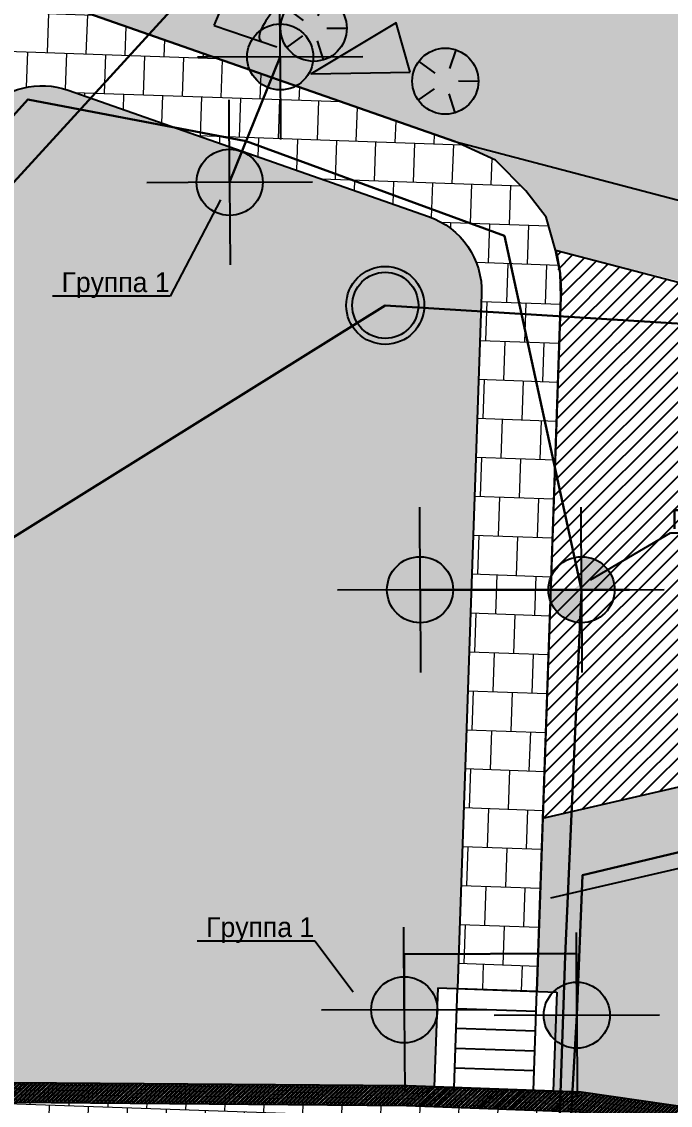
# Model space of a CAD drawing. Header units: millimetres. Extents: x -1042495 to -977915, y 3191218 to 3280168.
# Drawn here: x -1002598 to -992793, y 3247936 to 3264328 of the extents above; entities that cross this region are included whole.
import ezdxf
from ezdxf import colors
from ezdxf.entities.mleader import LeaderData, LeaderLine
from ezdxf.math import Vec2, Vec3

# ---------------------------------------------------------------- set-up
doc = ezdxf.new("R2010")
doc.units = ezdxf.units.MM
doc.layers.get('0').update_dxf_attribs({"lineweight": 15})
for name, color, linetype in [('000 дорожки', 7, 'Continuous'), ('000 Привязки', 1, 'Continuous'), ('_Камни_Валуны', 7, 'Continuous'), ('_Освещение уличные фанари', 1, 'Continuous'), ('подпорная стенка', 251, 'Continuous')]:
    doc.layers.add(name, color=color, linetype=linetype)
for name, color, linetype, lineweight in [('_ВК_В1', 5, 'B1', 30), ('_ВК_К2-1(Ливневая)', 32, 'Канализация дожд очищенного стока', 30), ('_Группы Электрика', 7, 'Continuous', 15), ('_Кабель 0.4', 1, 'g5_119_3', 30), ('здания', 7, 'Continuous', 35), ('мощение', 251, 'Continuous', 0)]:
    doc.layers.add(name, color=color, linetype=linetype, lineweight=lineweight)
doc.layers.add('газон', color=7, linetype='Continuous', true_color=0xe4edc9)
doc.linetypes.add('B1', pattern='A,12.5,-3,["В1",Standard,S=2,R=0,X=-2,Y=-1],-2.5', length=18)
doc.linetypes.add('g5_119_3', pattern='A,4,-1,[31,GUGK_2005.shx,S=0.1,R=0,X=0,Y=0],4,[31,GUGK_2005.shx,S=0.1,R=180,X=0,Y=0],-1', length=10)
doc.linetypes.add('Канализация дожд очищенного стока', pattern='A,10,-2,["К2-1",Standard,S=1.75,R=0,X=-1,Y=-1],-6', length=18)
pattern_1 = [(358, (0, 0), (20.56557541684968, 588.9210265458128), []), (88.00000000000001, (0, 0), (-273.8949378560566, 599.2038142542376), [589.28, -589.28])]

# ---------------------------------------------------------------- blocks, each defined once
blk = doc.blocks.new('*U36')
h = blk.add_hatch(color=256)
h.paths.add_polyline_path([(-0.5900000000000318, 0, 1), (0.5900000000000318, 0, 1)])
h.paths.add_polyline_path([(0.5, 0, -1), (-0.5, 0, -1)], flags=16)
h = blk.add_hatch(color=255)
edge = h.paths.add_edge_path()
edge.add_arc((0, 0), 0.5, 0, 360)
at = {"lineweight": -3}
for radius in [0.59, 0.5]:
    blk.add_circle((0, 0), radius, dxfattribs=at)
blk = doc.blocks.new('*U88')
at = {"true_color": 0xffffff}
h = blk.add_hatch(color=7, dxfattribs=at)
edge = h.paths.add_edge_path()
edge.add_arc((0, 0), 0.5, 0, 360)
at = {"color": 18, "true_color": 0x000000}
for p, q in [((0, 0.5), (0, 0.1999999999999993)), ((-0.4755282581475768, 0.1545084971874751), (-0.1902113032590309, 0.06180339887498931)), ((0.4755282581475768, 0.1545084971874751), (0.1902113032590309, 0.06180339887498931)), ((-0.2938926261462367, -0.4045084971874751), (-0.1175570504584948, -0.1618033988749907)), ((0.2938926261462367, -0.4045084971874751), (0.1175570504584948, -0.1618033988749907))]:
    blk.add_line(p, q, dxfattribs=at)
blk.add_circle((0, 0), 0.5)
blk = doc.blocks.new('*U87')
at = {"true_color": 0x000000}
blk.add_hatch(color=18, dxfattribs=at).paths.add_polyline_path([(-0.375, 0), (-0.3687324383009996, 0.1041570973472012), (-0.3611384534365847, 0.2095073985474585), (-0.3527112084458013, 0.2986153140901813), (-0.341204437102073, 0.3891165402383656), (-0.328289838130944, 0.4652956636271846), (-0.3128674137797578, 0.5355665758024077), (-0.2953423372472646, 0.598511649755249), (-0.2759065254553761, 0.6547087319175819), (-0.2525042187000723, 0.7096288247378588), (-0.2238436158134069, 0.7639030581532467), (-0.1883319937199266, 0.817518845461084), (-0.1440595794683457, 0.8698329406116976), (-0.1042186191124825, 0.9071116672016082), (-0.06039176275414881, 0.9402083045890741), (-0.009821728060212642, 0.9705134916947493), (0.03879066563198208, 0.9934203879332308), (0.09223726854616565, 1.013017878232199), (0.1525092862613908, 1.029467906647243), (0.2180450716835169, 1.041271636158697), (0.2651251927698137, 1.045707835742759), (0.3121118468624626, 1.046220239551108), (0.3657356653884047, 1.040575295909694), (0.4075720397420657, 1.029233497469544), (0.4429545631337763, 1.01098533114711), (0.4686646753967363, 0.9863228032584885), (0.4783269485643267, 0.9710017328977827), (0.4896691124237087, 0.9411332946481945), (0.4953617478645782, 0.9044081646602464), (0.4957000087208172, 0.8722873189102138), (0.4921759076708607, 0.8326979426416496), (0.4815210264360115, 0.7735530829799764), (0.4659682710948587, 0.7116825719535367), (0.4491060353146707, 0.6543178225676076), (0.4321854524836848, 0.6008536424837523), (0.4166243738112101, 0.553146813797488), (0.3955956226881341, 0.4890943699340138), (0.3723262464196218, 0.4165464882532568), (0.355788246073665, 0.3619987458072984), (0.3434903291073343, 0.318220865269085), (0.3310853126727231, 0.268703894808656), (0.3212542585370688, 0.2210200232615271), (0.3161270452612026, 0.188047694017019), (0.312735392465612, 0.1531687069798338), (0.312139745420005, 0.1208727637099134), (0.3144133848661799, 0.09295625092729765), (0.3198903361843026, 0.06715673439718017), (0.3276500038687704, 0.04688028963701285), (0.3383483788579333, 0.02926570138513007), (0.3516015796068146, 0.01501349997091594), (0.3678874032200774, 0.003604866606396584), (0.375, 0)])
for points in [[(-0.375, 0), (-0.3687324383009996, 0.1041570973472012), (-0.3611384534365847, 0.2095073985474585), (-0.3527112084458013, 0.2986153140901813), (-0.341204437102073, 0.3891165402383656), (-0.328289838130944, 0.4652956636271846), (-0.3128674137797578, 0.5355665758024077), (-0.2953423372472646, 0.598511649755249), (-0.2759065254553761, 0.6547087319175819), (-0.2525042187000723, 0.7096288247378588), (-0.2238436158134069, 0.7639030581532467), (-0.1883319937199266, 0.817518845461084), (-0.1440595794683457, 0.8698329406116976), (-0.1042186191124825, 0.9071116672016082), (-0.06039176275414881, 0.9402083045890741), (-0.009821728060212642, 0.9705134916947493), (0.03879066563198208, 0.9934203879332308), (0.09223726854616565, 1.013017878232199), (0.1525092862613908, 1.029467906647243), (0.2180450716835169, 1.041271636158697), (0.2651251927698137, 1.045707835742759), (0.3121118468624626, 1.046220239551108), (0.3657356653884047, 1.040575295909694), (0.4075720397420657, 1.029233497469544), (0.4429545631337763, 1.01098533114711), (0.4686646753967363, 0.9863228032584885), (0.4783269485643267, 0.9710017328977827), (0.4896691124237087, 0.9411332946481945), (0.4953617478645782, 0.9044081646602464), (0.4957000087208172, 0.8722873189102138), (0.4921759076708607, 0.8326979426416496), (0.4815210264360115, 0.7735530829799764), (0.4659682710948587, 0.7116825719535367), (0.4491060353146707, 0.6543178225676076), (0.4321854524836848, 0.6008536424837523), (0.4166243738112101, 0.553146813797488), (0.3955956226881341, 0.4890943699340138), (0.3723262464196218, 0.4165464882532568), (0.355788246073665, 0.3619987458072984), (0.3434903291073343, 0.318220865269085), (0.3310853126727231, 0.268703894808656), (0.3212542585370688, 0.2210200232615271), (0.3161270452612026, 0.188047694017019), (0.312735392465612, 0.1531687069798338), (0.312139745420005, 0.1208727637099134), (0.3144133848661799, 0.09295625092729765), (0.3198903361843026, 0.06715673439718017), (0.3276500038687704, 0.04688028963701285), (0.3383483788579333, 0.02926570138513007), (0.3516015796068146, 0.01501349997091594), (0.3678874032200774, 0.003604866606396584), (0.375, 0)], [(-0.375, 0), (0.375, 0)], [(0.375, 0), (0.625, 0)]]:
    blk.add_lwpolyline(points)
blk = doc.blocks.new('*U90')
at = {"true_color": 0x000000}
blk.add_hatch(color=18, dxfattribs=at).paths.add_polyline_path([(1.5, 0), (1.29865277671081, 0.7506670137559652), (0, 0)])
blk.add_lwpolyline([(1.5, 0), (1.29865277671081, 0.7506670137559652), (0, 0)], close=True)

msp = doc.modelspace()

# ---------------------------------------------------------------- hatches: boundary and pattern name
at = {"layer": '000 Привязки', "true_color": 0x999b37}
h = msp.add_hatch(color=55, dxfattribs=at)
h.dxf.hatch_style = 1
edge = h.paths.add_edge_path()
edge.add_line((-1001639.218022007, 3264468.641069544), (-996050.2179748308, 3262513.088762247))
edge.add_line((-996050.2179748308, 3262513.088762247), (-991893.645166476, 3261422.440649465))
edge.add_line((-991893.645166476, 3261422.440649465), (-990983.4939305522, 3264442.695467696))
edge.add_line((-990983.4939305522, 3264442.695467696), (-993624.4130851962, 3265372.147902116))
edge.add_line((-993624.4130851962, 3265372.147902116), (-993524.8183247782, 3265655.133561954))
edge.add_line((-993524.8183247782, 3265655.133561954), (-994090.7896442201, 3265854.32308312))
edge.add_line((-994090.7896442201, 3265854.32308312), (-993493.2382017627, 3267552.188399731))
edge.add_line((-993493.2382017627, 3267552.188399731), (-994194.1245987155, 3267798.860308155))
edge.add_line((-994194.1245987155, 3267798.860308155), (-992036.2381236292, 3273930.216272339))
edge.add_line((-992036.2381236292, 3273930.216272339), (-989678.0242912509, 3273100.259935603))
edge.add_line((-989678.0242912509, 3273100.259935603), (-989415.7580892779, 3273845.455506667))
edge.add_line((-989415.7580892779, 3273845.455506667), (-986491.5729367472, 3272816.309649155))
edge.add_line((-986491.5729367472, 3272816.309649155), (-986753.839139178, 3272071.114078144))
edge.add_line((-986753.839139178, 3272071.114078144), (-981612.9329845645, 3270261.809264168))
edge.add_line((-981612.9329845645, 3270261.809264168), (-983272.8456580378, 3265545.381599411))
edge.add_line((-983272.8456580378, 3265545.381599411), (-986055.5379802743, 3266524.730076706))
edge.add_line((-986055.5379802743, 3266524.730076706), (-986553.5117823817, 3265109.801777229))
edge.add_line((-986553.5117823817, 3265109.801777229), (-989437.3907472824, 3266124.762163148))
edge.add_line((-989437.3907472824, 3266124.762163148), (-989935.3474299647, 3264709.882506236))
edge.add_line((-989935.3474299647, 3264709.882506236), (-979266.9322102849, 3260955.210773215))
edge.add_line((-979266.9322102849, 3260955.210773215), (-980318.0226566531, 3271335.582340404))
edge.add_line((-980318.0226566531, 3271335.582340404), (-989147.2214710452, 3275033.696493968))
edge.add_line((-989147.2214710452, 3275033.696493968), (-1001307.873298857, 3279313.550128862))
edge.add_line((-1001307.873298857, 3279313.550128862), (-1021564.11379768, 3257304.459940832))
edge.add_line((-1021564.11379768, 3257304.459940832), (-1018434.951940914, 3254428.589344897))
edge.add_line((-1018434.951940914, 3254428.589344897), (-1015566.75896428, 3251786.155563995))
edge.add_line((-1015566.75896428, 3251786.155563995), (-1014547.785553514, 3252887.447271054))
edge.add_line((-1014547.785553514, 3252887.447271054), (-1014327.413725328, 3252683.888140016))
edge.add_line((-1014327.413725328, 3252683.888140016), (-1003953.014445543, 3263890.19196366))
edge.add_arc((-1002290.970029792, 3262158.83170067), 2400.000000039562, 74.24268431795309, 133.8298026178991, ccw=False)
h = msp.add_hatch(color=55, dxfattribs=at)
h.dxf.hatch_style = 1
edge = h.paths.add_edge_path()
edge.add_line((-986402.2348091679, 3258376.025422296), (-986539.9238966058, 3254398.777785871))
edge.add_arc((-988538.7264845667, 3254467.974710343), 1999.999999998848, 297.26874377650245, 358.0172584273264, ccw=False)
edge.add_line((-987622.3970361183, 3252690.240100819), (-994760.7077519335, 3251076.631740381))
edge.add_line((-994760.7077519335, 3251076.631740381), (-994809.7453541459, 3249660.145598978))
edge.add_line((-994809.7453541459, 3249660.145598978), (-994509.9249661034, 3249649.766060221))
edge.add_line((-994509.9249661034, 3249649.766060221), (-994561.7147541532, 3248153.781040839))
edge.add_line((-994561.7147541532, 3248153.781040839), (-994142.4515711706, 3248138.562444844))
edge.add_line((-994142.4515711706, 3248138.562444844), (-992363.3915272192, 3247884.2373456))
edge.add_arc((-1003685.282619404, 3210870.805831994), 38706.32158079166, 68.2988361351313, 72.99186114085842, ccw=False)
edge.add_arc((-992725.38751447, 3238290.058532631), 9177.921700637306, 44.797770282692, 68.57611625276212, ccw=False)
edge.add_arc((-1643739.334358322, 2538165.876261954), 965200.5273287632, 46.7124029851019, 47.05991996073732, ccw=False)
edge.add_line((-981939.1746519469, 3240755.80400668), (-978370.3115422465, 3252100.353685305))
edge.add_line((-978370.3115422465, 3252100.353685305), (-979266.9322102849, 3260955.210773215))
edge.add_line((-979266.9322102849, 3260955.210773215), (-990501.318749594, 3264909.072027203))
edge.add_line((-990501.318749594, 3264909.072027203), (-990700.508270476, 3264343.100707278))
edge.add_line((-990700.508270476, 3264343.100707278), (-990983.4939305522, 3264442.695467696))
edge.add_line((-990983.4939305522, 3264442.695467696), (-991893.645166476, 3261422.440649465))
edge.add_line((-991893.645166476, 3261422.440649465), (-987737.073110875, 3260331.79280161))
edge.add_arc((-988401.0374274558, 3258445.22147078), 2000.00000000012, -1.982716462430119, 70.61087133450098, ccw=False)
h.paths.add_polyline_path([(-986168.4315549366, 3253568.391940329), (-985960.8407817056, 3259564.799704222), (-980963.8343117746, 3259391.807393177), (-981171.4250850269, 3253395.399629286)], flags=16)
at = {"layer": '000 Привязки'}
h = msp.add_hatch(color=63, dxfattribs=at)
h.dxf.hatch_style = 1
h.paths.add_polyline_path([(-1013445.813733979, 3251869.773397288), (-1013225.611671192, 3251666.030787158), (-1014224.945146003, 3250585.9656375), (-1013296.828539661, 3250128.739824406), (-1012248.55406174, 3249539.081605633), (-1010659.136038395, 3249062.490368222), (-1007642.998257065, 3248554.879634256), (-1005561.54618504, 3248456.505104757), (-1002739.511933773, 3248283.332361744), (-996773.0238061923, 3248234.048091347), (-996360.5326360597, 3248219.075308797), (-996308.8472946513, 3249712.043292771), (-996009.0269064655, 3249701.663754009), (-995645.3455300218, 3260206.859992345, 0.3280728148511562), (-996447.42252886, 3261380.73345482), (-1001893.765475876, 3263291.187008178, 0.2988403815472374), (-1003171.778282734, 3262973.80214286)])
at = {"layer": '_Освещение уличные фанари', "linetype": 'Continuous'}
h = msp.add_hatch(color=1, dxfattribs=at)
h.paths.add_polyline_path([(-998689.6669763927, 3263794.289660531), (-998189.6722755929, 3263796.591653614, 0.414213562373095), (-998691.9689694762, 3264294.28436133)], flags=0)
h.paths.add_polyline_path([(-998689.6669763927, 3263794.289660531), (-999189.6616771925, 3263791.987667447, 0.414213562373095), (-998687.3649833093, 3263294.294959731)], flags=0)
h = msp.add_hatch(color=1, dxfattribs=at)
h.paths.add_polyline_path([(-999454.3402312812, 3261897.481118471), (-998954.3455304814, 3261899.783111554, 0.414213562373095), (-999456.6422243647, 3262397.475819271)], flags=0)
h.paths.add_polyline_path([(-999454.3402312812, 3261897.481118471), (-999954.334932081, 3261895.179125388, 0.414213562373095), (-999452.0382381978, 3261397.486417671)], flags=0)
h = msp.add_hatch(color=1, dxfattribs=at)
h.paths.add_polyline_path([(-996575.663867576, 3255734.90989033), (-996075.6691667762, 3255737.211883413, 0.414213562373095), (-996577.9658606595, 3256234.90459113)], flags=0)
h.paths.add_polyline_path([(-996575.663867576, 3255734.90989033), (-997075.6585683759, 3255732.607897247, 0.414213562373095), (-996573.3618744926, 3255234.91518953)], flags=0)
h = msp.add_hatch(color=1, dxfattribs=at)
h.paths.add_polyline_path([(-994134.6080055662, 3255734.818947605), (-993634.6133047664, 3255737.120940689, 0.414213562373095), (-994136.9099986496, 3256234.813648405)], flags=0)
h.paths.add_polyline_path([(-994134.6080055662, 3255734.818947605), (-994634.602706366, 3255732.516954522, 0.414213562373095), (-994132.3060124827, 3255234.824246806)], flags=0)
h = msp.add_hatch(color=1, dxfattribs=at)
h.paths.add_polyline_path([(-996814.1743753117, 3249380.244853774), (-996314.1796745119, 3249382.546846857, 0.414213562373095), (-996816.4763683951, 3249880.239554574)], flags=0)
h.paths.add_polyline_path([(-996814.1743753117, 3249380.244853774), (-997314.1690761115, 3249377.942860691, 0.414213562373095), (-996811.8723822283, 3248880.250152974)], flags=0)
h = msp.add_hatch(color=1, dxfattribs=at)
h.paths.add_polyline_path([(-994206.6280294061, 3249299.130029381), (-993706.6333286063, 3249301.432022464, 0.414213562373095), (-994208.9300224895, 3249799.12473018)], flags=0)
h.paths.add_polyline_path([(-994206.6280294061, 3249299.130029381), (-994706.6227302059, 3249296.828036298, 0.414213562373095), (-994204.3260363226, 3248799.135328581)], flags=0)
at = {"layer": 'газон'}
h = msp.add_hatch(dxfattribs=at)
h.set_pattern_fill('ANSI31', color=65, scale=50)
h.set_pattern_definition([(45, (0, 0), (-112.2532015133644, 112.2532015133644), [])])
edge = h.paths.add_edge_path()
edge.add_line((-987604.2790091201, 3255447.440668878), (-987533.1554789848, 3257501.894634542))
edge.add_arc((-989531.9580669437, 3257571.091559114), 2000.000000000334, 358.017258424458, 419.6468022767465)
edge.add_line((-988521.299971378, 3259296.945033158), (-994527.297816365, 3260872.865994253))
edge.add_line((-994527.297816365, 3260872.865994253), (-994444.6270827897, 3260248.378147307))
edge.add_line((-994444.6270827897, 3260248.378147307), (-994719.0232255786, 3252280.719048184))
edge.add_line((-994719.0232255786, 3252280.719048184), (-989152.4476239614, 3253568.066572863))
edge.add_arc((-989603.0815970785, 3255516.63759345), 1999.999999999577, 283.0215188066212, 358.0172584244706)
at = {"layer": 'здания'}
h = msp.add_hatch(dxfattribs=at)
h.set_pattern_fill('AR-SAND', color=256, scale=7)
h.set_pattern_definition([(37.50000000000001, (0, 0), (-11.20021907188832, 342.5892661305397), [0, -270.256, 0, -302.26, 0, -288.925]), (7.499999999999999, (0, 0), (314.6662981966019, 501.777570397848), [0, -145.796, 0, -243.586, 0, -93.345]), (327.5, (-218.694, 0), (553.6946591690205, 1.006029274981984), [0, -88.89999999999999, 0, -320.04, 0, -417.83]), (317.5, (-218.694, 0), (534.489516730608, 156.0505262800514), [0, -44.45, 0, -209.804, 0, -240.03])])
edge = h.paths.add_edge_path()
edge.add_line((-986539.9238966058, 3254398.777785871), (-986402.2348091854, 3258376.025421789))
edge.add_arc((-988401.0374274557, 3258445.22147078), 2000.000000000011, 358.0172835230471, 430.6108713345041)
edge.add_line((-987737.073110875, 3260331.79280161), (-995891.6388540928, 3262451.061382857))
edge.add_line((-995891.6388540928, 3262451.061382857), (-995436.0526834464, 3262233.205886358))
edge.add_line((-995436.0526834464, 3262233.205886358), (-995031.4256496743, 3261820.733248113))
edge.add_line((-995031.4256496743, 3261820.733248113), (-994669.1246331319, 3261370.895464536))
edge.add_line((-994669.1246331319, 3261370.895464536), (-994527.297816365, 3260872.865994253))
edge.add_line((-994527.297816365, 3260872.865994253), (-988867.9929976087, 3259457.662625017))
edge.add_arc((-989531.9580669433, 3257571.091559114), 1999.999999999888, -1.9827415755424909, 70.61084847312122, ccw=False)
edge.add_line((-987533.1554789848, 3257501.894634542), (-987604.2790091201, 3255447.440668878))
edge.add_arc((-989603.0815970782, 3255516.63759345), 1999.99999999962, 283.02151880661467, 358.01725842447064, ccw=False)
edge.add_line((-989152.4476239614, 3253568.066572863), (-994719.0232255786, 3252280.719048184))
edge.add_line((-994719.0232255786, 3252280.719048184), (-994760.7077519335, 3251076.631740381))
edge.add_line((-994760.7077519335, 3251076.631740381), (-987622.3970361183, 3252690.240100819))
edge.add_arc((-988538.7264845667, 3254467.974710343), 1999.999999998929, 297.2687437765024, 358.0172584273265)
at = {"layer": 'мощение', "true_color": 0x636466}
h = msp.add_hatch(dxfattribs=at)
h.set_pattern_fill('AR-B88', color=251, scale=2.9, angle=358)
h.set_pattern_definition(pattern_1)
edge = h.paths.add_edge_path()
edge.add_line((-995645.3455300218, 3260206.859992345), (-996009.0269064655, 3249701.663754009))
edge.add_line((-996009.0269064655, 3249701.663754009), (-994809.7453541459, 3249660.145598978))
edge.add_line((-994809.7453541459, 3249660.145598978), (-994599.519188795, 3255732.678480263))
edge.add_line((-994599.519188795, 3255732.678480263), (-994446.0639772589, 3260165.341837262))
edge.add_line((-994446.0639772589, 3260165.341837262), (-994460.2911534071, 3260522.133833745))
edge.add_line((-994460.2911534071, 3260522.133833745), (-994527.297816365, 3260872.865994253))
edge.add_line((-994527.297816365, 3260872.865994253), (-994669.1246331319, 3261370.895464536))
edge.add_line((-994669.1246331319, 3261370.895464536), (-994977.2159247334, 3261768.417929582))
edge.add_line((-994977.2159247334, 3261768.417929582), (-995436.0526834464, 3262233.205886358))
edge.add_line((-995436.0526834464, 3262233.205886358), (-996050.2179748308, 3262513.088762247))
edge.add_line((-996050.2179748308, 3262513.088762247), (-1001496.560921726, 3264423.542315564))
edge.add_arc((-1002290.970029792, 3262158.83170067), 2400.000000039886, 70.6702869186384, 137.2233650078394)
edge.add_line((-1004052.586534975, 3263788.77258575), (-1014326.621986898, 3252684.743839445))
edge.add_line((-1014326.621986898, 3252684.743839445), (-1013445.813733979, 3251869.773397288))
edge.add_line((-1013445.813733979, 3251869.773397288), (-1003171.778282734, 3262973.80214286))
edge.add_arc((-1002290.970029804, 3262158.831700716), 1199.999999999938, 70.67028692361862, 137.2233650327177, ccw=False)
edge.add_line((-1001893.765475876, 3263291.187008178), (-996447.42252886, 3261380.73345482))
edge.add_arc((-996844.6270827877, 3260248.378147358), 1199.999999998969, -1.9827415884116135, 70.67028692360918, ccw=False)
h = msp.add_hatch(dxfattribs=at)
h.set_pattern_fill('AR-B88', color=251, scale=2.9, angle=358)
h.set_pattern_definition(pattern_1)
h.paths.add_polyline_path([(-993683.5321425213, 3247769.907822432), (-994169.1948029734, 3247839.335610852), (-996779.7052839868, 3247934.093047149), (-1002749.945646025, 3247983.40831168), (-1005577.815846718, 3248156.939174858), (-1007675.088804194, 3248256.061438203), (-1010727.377903154, 3248769.756375944), (-1012366.612956763, 3249261.285382871), (-1013436.760960046, 3249863.247539471), (-1014480.858273635, 3250377.609894259), (-1018638.092386191, 3254207.831572851), (-1021767.273593811, 3257083.719953278), (-1033142.18717787, 3244724.491745695), (-1029892.847197745, 3240962.538836047), (-1028035.586219523, 3238037.136016116), (-1026578.398414347, 3235140.741067335), (-1026248.435988127, 3233936.776853602), (-1026187.984877799, 3233910.884103522), (-1025364.760831568, 3231113.112787709), (-1025356.822437159, 3230683.464589713), (-1025266.522774937, 3230353.979917556), (-1021268.91759843, 3230215.586068688), (-1020176.10045645, 3232879.371100113), (-1010809.711529467, 3232555.114312276), (-994230.1263911356, 3231981.14252205)])
h.paths.add_polyline_path([(-1026578.589825366, 3240042.698307738), (-1031729.188251231, 3244783.092369184), (-1022586.999704096, 3254716.389332995), (-1017436.401278708, 3249975.995271549)], flags=16)
h.paths.add_polyline_path([(-1010818.60622736, 3244162.37139006), (-1010777.088072726, 3245361.652942839), (-1006579.602638, 3245216.339401621), (-1006621.120792633, 3244017.057848842), (-1006652.259408609, 3243117.596684257), (-1001855.133197494, 3242951.524065722), (-1001823.994581518, 3243850.985230306), (-997826.3894055882, 3243712.591381527), (-997784.8712509545, 3244911.872934305), (-994586.7871102104, 3244801.157855283), (-994628.3052648441, 3243601.876302504), (-994801.0580216785, 3238611.78952503), (-994801.2975758184, 3238604.869832591), (-995001.1778346151, 3238611.78952503), (-997799.5014577657, 3238708.665219176), (-997993.2528460566, 3233112.017972874), (-1011185.349926625, 3233568.717673846)], flags=16)
h.paths.add_polyline_path([(-1010901.642536627, 3241763.808284502), (-1010825.525919798, 3243962.491131263), (-1010818.60622736, 3244162.37139006), (-1006821.00105143, 3244023.97754128), (-1006621.120792633, 3244017.057848841), (-1006652.259408609, 3243117.596684257), (-1001855.133197493, 3242951.524065722), (-1001655.252938697, 3242944.604373283), (-1001631.03401516, 3243644.185279071), (-994835.1052160799, 3243408.915736146), (-994994.2581421761, 3238811.669783827), (-997792.5817653267, 3238908.545477972), (-997799.5014577657, 3238708.665219176), (-997986.333153618, 3233311.898231671), (-997993.2528460566, 3233112.017972874), (-1011185.349926625, 3233568.717673846), (-1011178.430234186, 3233768.597932642)], flags=0)
h.paths.add_polyline_path([(-1010701.762277831, 3241756.888592063), (-1010625.645661002, 3243955.571438824), (-1006827.920743869, 3243824.097282484), (-1006852.139667405, 3243124.516376697), (-1006904.037360698, 3241625.414435723)], flags=0)
h.paths.add_polyline_path([(-1010708.68197027, 3241557.008333267), (-1006910.957053137, 3241425.534176926), (-1007180.825058256, 3233630.204083863), (-1010978.54997539, 3233761.678240203)], flags=0)
h.paths.add_polyline_path([(-1006711.07679434, 3241418.614484487), (-1001913.950583224, 3241252.541865952), (-1002045.424739565, 3237454.816948819), (-1006842.55095068, 3237620.889567354)], flags=0)
h.paths.add_polyline_path([(-1006704.157101901, 3241618.494743284), (-1006659.179101048, 3242917.716425461), (-1001862.052889932, 3242751.643806926), (-1001907.030890785, 3241452.422124749)], flags=0)
h.paths.add_polyline_path([(-1006849.470643119, 3237421.009308557), (-1002052.344432004, 3237254.936690022), (-1002183.818588344, 3233457.211772889), (-1006980.94479946, 3233623.284391424)], flags=0)
h.paths.add_polyline_path([(-1001714.070324428, 3241245.622173513), (-997916.3454072946, 3241114.148017173), (-998186.2134124143, 3233318.81792411), (-1001983.938329548, 3233450.29208045)], flags=0)
at = {"layer": 'подпорная стенка', "linetype": 'Continuous'}
h = msp.add_hatch(dxfattribs=at)
h.set_pattern_fill('ANSI32', color=5, scale=4.399999999999999, angle=358)
h.set_pattern_definition([(43.00000000000001, (0, 0), (-28.58255127021932, 30.65103363485943), []), (43.00000000000001, (19.74453683014231, -0.6894944193667202), (-28.58255127021932, 30.65103363485943), [])])
h.paths.add_polyline_path([(-1015510.943342155, 3251329.735178432), (-1014480.858273635, 3250377.609894259), (-1013436.760960046, 3249863.247539471), (-1012366.612956763, 3249261.285382871), (-1010727.377903154, 3248769.756375944), (-1007675.088804194, 3248256.061438203), (-1005577.815846718, 3248156.939174858), (-1002749.945646025, 3247983.40831168), (-996779.7052839868, 3247934.093047149), (-994169.1948029734, 3247839.335610852), (-992428.9320207144, 3247590.55676479, -0.02033353067488743), (-989483.2661139341, 3246554.811556486, -0.1043142504668524), (-986421.4929184673, 3244541.330934734, -0.001555495267133818), (-982039.1934415961, 3240437.868548498), (-981939.1746519468, 3240755.80400668, 0.001516330020104013), (-986212.7511865131, 3244756.882699291, 0.1009213496880441), (-989264.8911532989, 3246790.600378734, 0.02123245935735115), (-992363.3915272192, 3247884.2373456), (-994142.4515711706, 3248138.562444844), (-996773.0238061922, 3248234.048091347), (-1002739.511933773, 3248283.332361744), (-1005561.54618504, 3248456.505104757), (-1007642.998257065, 3248554.879634256), (-1010659.136038395, 3249062.490368222), (-1012248.55406174, 3249539.081605633), (-1013296.828539661, 3250128.739824406), (-1014309.43184217, 3250627.587022235), (-1018434.951940914, 3254428.589344896), (-1021564.11379768, 3257304.459940832), (-1021765.241430452, 3257085.927967477)])

# ---------------------------------------------------------------- linework, layer by layer
at = {"layer": '000 дорожки'}
for p, q in [((-996050.2179748308, 3262513.088762247), (-987737.0723581212, 3260331.792536683)), ((-994527.297816365, 3260872.865994253), (-988521.299971378, 3259296.945033158)), ((-994719.0232258339, 3252280.719048125), (-989152.4476239615, 3253568.066572863)), ((-996308.8472946516, 3249712.043292771), (-994509.9249661032, 3249649.766060221)), ((-996019.406445334, 3249401.843365772), (-994820.1248928988, 3249360.325210737)), ((-996029.7859840973, 3249102.022977531), (-994830.5044316623, 3249060.504822497)), ((-996040.165522968, 3248802.202589295), (-994840.8839704203, 3248760.684434415)), ((-996050.545061855, 3248502.382201116), (-994851.2635091837, 3248460.864046169)), ((-996360.7449886808, 3248212.941351738), (-994561.822659445, 3248150.664119403))]:
    msp.add_line(p, q, dxfattribs=at)
at = {"layer": '000 дорожки', "linetype": 'ByBlock'}
for p, q in [((-996308.8472946513, 3249712.043292772), (-996360.7449886809, 3248212.941351738)), ((-994509.9249660983, 3249649.766060368), (-994561.8226594485, 3248150.664119311))]:
    msp.add_line(p, q, dxfattribs=at)
at = {"layer": '000 дорожки'}
for points in [[(-1014326.621986933, 3252684.743839407), (-1004052.58653563, 3263788.772585042, -0.2988403815622147), (-1001496.560921726, 3264423.542315564), (-996050.2179748308, 3262513.088762247)], [(-1001496.560921726, 3264423.542315564, 0.2988403814526842), (-1004052.586534975, 3263788.77258575)], [(-1013445.813734002, 3251869.773397263), (-1003171.778282699, 3262973.802142898, -0.2988403815621104), (-1001893.765475765, 3263291.18700814), (-996447.4225287585, 3261380.733454784, -0.328072814834515), (-995645.3455300231, 3260206.85999231), (-996009.0269064655, 3249701.663754009)], [(-1003171.778282734, 3262973.80214286, -0.2988403815472592), (-1001893.765475876, 3263291.187008178)], [(-996447.42252886, 3261380.73345482, -0.3280728148512962), (-995645.3455300229, 3260206.859992345)], [(-994527.297816365, 3260872.865994253, -0.07459743428985498), (-994446.0639772589, 3260165.341837262), (-994809.7453536997, 3249660.145598997)], [(-994599.7460095562, 3251076.631740381), (-987622.3970361183, 3252690.240100819, 0.2714527712968683), (-986539.9238966086, 3254398.77778579)]]:
    msp.add_lwpolyline(points, format="xyb", dxfattribs=at)
for points in [[(-996050.2179748308, 3262513.088762247), (-1001496.560921726, 3264423.542315564)], [(-1001893.765475876, 3263291.187008178), (-996447.42252886, 3261380.73345482)], [(-994977.2159247334, 3261768.417929582), (-995436.0526834464, 3262233.205886358), (-996050.2179748308, 3262513.088762247)], [(-994527.297816365, 3260872.865994253), (-994669.1246331319, 3261370.895464536), (-994977.2159247334, 3261768.417929582)], [(-994460.2911534071, 3260522.133833745), (-994527.297816365, 3260872.865994253)], [(-994446.0639772589, 3260165.341837262), (-994460.2911534071, 3260522.133833745)], [(-995645.3455300218, 3260206.859992345), (-996009.0269064655, 3249701.663754009)], [(-994599.519188795, 3255732.678480263), (-994446.0639772589, 3260165.341837262)], [(-994809.7453541459, 3249660.145598978), (-994599.519188795, 3255732.678480263)], [(-996060.9246002667, 3248202.561813008), (-996009.0269064574, 3249701.663754008)], [(-996009.0269064655, 3249701.663754009), (-994809.7453541459, 3249660.145598978)], [(-994861.6430479448, 3248161.043657997), (-994809.7453541347, 3249660.145598997)]]:
    msp.add_lwpolyline(points, dxfattribs=at)
at = {"layer": '_ВК_В1', "linetype": 'B1'}
for points in [[(-997101.9054329799, 3260036.240946218), (-1028533.129183384, 3240429.973453608)], [(-997101.9054329799, 3260036.240946218), (-981249.7117002992, 3259054.648489843)]]:
    msp.add_lwpolyline(points, dxfattribs=at)
at = {"layer": '_ВК_К2-1(Ливневая)'}
msp.add_lwpolyline([(-1012723.168282083, 3250954.917266827), (-989057.4731090027, 3276857.387968841)], dxfattribs=at)
at = {"layer": '_Кабель 0.4'}
for points in [[(-998689.6669763927, 3263794.289660531), (-999454.3402312812, 3261897.481118471)], [(-1008005.486421202, 3239842.649648519), (-1012030.207855126, 3239843.722487992), (-1011571.614409037, 3247412.078038624), (-994491.8756619988, 3246941.599499209), (-994384.7022291841, 3250196.421827476), (-994134.5926356561, 3255731.48059111), (-995301.736373687, 3261086.647302447), (-999202.3824250441, 3262522.474494471), (-1002504.048348194, 3263151.66053098), (-1004949.667429158, 3260430.435436816), (-1009873.740508848, 3255076.82956774), (-1013210.363585895, 3251164.907103659), (-1009750.66538252, 3249510.620199122), (-1004118.188018057, 3249013.846302152)], [(-996575.163867576, 3255734.90989033), (-993410.0786348752, 3255734.90989033)], [(-1008010.406362902, 3240011.807752848), (-1011793.140054305, 3240011.807752848), (-1011386.520154261, 3247134.12443237), (-994351.8469951607, 3246757.52897205), (-994206.6280294061, 3249299.130029381), (-994117.6778424452, 3251417.348275261), (-987696.0333589454, 3252947.437510445), (-985742.2677124526, 3253947.537064441)], [(-996814.1743753117, 3249380.244853774), (-996818.0460371727, 3250221.172842558), (-994210.9284101865, 3250233.176103263), (-994206.6280294061, 3249299.130029381)]]:
    msp.add_lwpolyline(points, dxfattribs=at)
at = {"layer": '_Освещение уличные фанари', "color": 1, "linetype": 'Continuous'}
for p, q in [((-998689.6669763927, 3263794.289660531), (-998695.4219591012, 3265044.27641253)), ((-998689.6669763927, 3263794.289660531), (-999939.6537283922, 3263788.534677822)), ((-998689.6669763927, 3263794.289660531), (-997439.6802243933, 3263800.044643239)), ((-998689.6669763927, 3263794.289660531), (-998683.9119936842, 3262544.302908531)), ((-999454.3402312812, 3261897.481118471), (-999460.0952139897, 3263147.467870471)), ((-999454.3402312812, 3261897.481118471), (-1000704.326983281, 3261891.726135762)), ((-999454.3402312812, 3261897.481118471), (-998204.3534792818, 3261903.236101179)), ((-999454.3402312812, 3261897.481118471), (-999448.5852485728, 3260647.494366471)), ((-996575.663867576, 3255734.90989033), (-996581.4188502845, 3256984.89664233)), ((-994134.6080055662, 3255734.818947605), (-994140.3629882747, 3256984.805699605)), ((-996575.663867576, 3255734.90989033), (-997825.6506195755, 3255729.154907621)), ((-996575.663867576, 3255734.90989033), (-995325.6771155766, 3255740.664873038)), ((-996575.663867576, 3255734.90989033), (-996569.9088848676, 3254484.92313833)), ((-994134.6080055662, 3255734.818947605), (-995384.5947575656, 3255729.063964897)), ((-994134.6080055662, 3255734.818947605), (-992884.6212535667, 3255740.573930314)), ((-994134.6080055662, 3255734.818947605), (-994128.8530228577, 3254484.832195606)), ((-996814.1743753117, 3249380.244853774), (-996819.9293580202, 3250630.231605774)), ((-994206.6280294061, 3249299.130029381), (-994212.3830121146, 3250549.11678138)), ((-996814.1743753117, 3249380.244853774), (-998064.1611273112, 3249374.489871066)), ((-996814.1743753117, 3249380.244853774), (-995564.1876233122, 3249385.999836483)), ((-996814.1743753117, 3249380.244853774), (-996808.4193926032, 3248130.258101774)), ((-994206.6280294061, 3249299.130029381), (-995456.6147814055, 3249293.375046672)), ((-994206.6280294061, 3249299.130029381), (-992956.6412774066, 3249304.885012089)), ((-994206.6280294061, 3249299.130029381), (-994200.8730466976, 3248049.143277381))]:
    msp.add_line(p, q, dxfattribs=at)
for centre in [(-998689.6669763927, 3263794.289660531), (-999454.3402312812, 3261897.481118471), (-996575.663867576, 3255734.90989033), (-994134.6080055662, 3255734.818947605), (-996814.1743753117, 3249380.244853774), (-994206.6280294061, 3249299.130029381)]:
    msp.add_circle(centre, 500, dxfattribs=at)
at = {"layer": 'подпорная стенка', "color": 5, "linetype": 'Continuous'}
for points in [[(-1021564.269758747, 3257304.603277568), (-1018434.951940914, 3254428.589344896), (-1014309.43184217, 3250627.587022235), (-1013296.828539661, 3250128.739824406), (-1012248.55406174, 3249539.081605633), (-1010659.136038395, 3249062.490368222), (-1007642.998257065, 3248554.879634256), (-1005561.54618504, 3248456.505104757), (-1002739.511933773, 3248283.332361744), (-996773.0238061922, 3248234.048091347), (-994142.4515711706, 3248138.562444844), (-992363.3915272192, 3247884.2373456, -0.02048004716803811), (-989373.0151994098, 3246833.819215389, -0.1041265021921737), (-986212.7511865139, 3244756.882699292, -0.001516330020104251), (-981939.1746519468, 3240755.80400668, -0.001516330020104251)], [(-1021767.273593811, 3257083.719953278), (-1018638.092386192, 3254207.831572852), (-1014480.858273635, 3250377.609894259), (-1013436.760960046, 3249863.247539471), (-1012366.612956763, 3249261.285382871), (-1010727.377903154, 3248769.756375944), (-1007675.088804194, 3248256.061438203), (-1005577.815846718, 3248156.939174858), (-1002749.945646025, 3247983.40831168), (-996779.7052839868, 3247934.093047149), (-994169.1948029734, 3247839.335610852), (-992428.9320207144, 3247590.55676479, -0.02033353067487541), (-989483.2661139359, 3246554.811556487, -0.1043142504488137), (-986421.492918929, 3244541.330935163, -0.001555495267297148), (-982039.1934415963, 3240437.868548498, -0.001555495267297148)]]:
    msp.add_lwpolyline(points, format="xyb", dxfattribs=at)

# ---------------------------------------------------------------- block references
at = {"layer": '_ВК_В1', "xscale": 1000, "yscale": 1000, "zscale": 1000}
msp.add_blockref('*U36', (-997101.9054329799, 3260036.240946218), dxfattribs=at)
at = {"layer": '_Камни_Валуны'}
for name, p, xscale, yscale, zscale, rotation in [('*U87', (-999333.0644124052, 3264148.792398758), 999.9999999999999, 999.9999999999999, 999.9999999999999, 341.3451123051163), ('*U88', (-998183.3946408414, 3264227.739243717), 999.9999999999999, 999.9999999999999, 999.9999999999999, 341.3451123051163), ('*U90', (-998223.0489381354, 3263540.87318892), 999.9999999999998, 999.9999999999998, 999.9999999999998, 0.7943611721171013), ('*U88', (-996194.1441162734, 3263427.981182233), 999.9999999999999, 999.9999999999999, 999.9999999999999, 341.3451123051163)]:
    msp.add_blockref(name, p, dxfattribs=dict(at, xscale=xscale, yscale=yscale, zscale=zscale, rotation=rotation))

# ---------------------------------------------------------------- leaders
at = {"layer": '_Группы Электрика'}
ml = msp.add_multileader_mtext('Standard', dxfattribs=at)
ml.set_content('Группа 1', color=256)
ml.set_leader_properties()
ml.build(insert=Vec2(0, 0))
ml.multileader.update_dxf_attribs({"text_left_attachment_type": 6, "text_right_attachment_type": 6, "dogleg_length": 0.36, "arrow_head_size": 300})
ctx = ml.context
ctx.base_point, ctx.char_height, ctx.arrow_head_size, ctx.landing_gap_size, ctx.plane_origin = Vec3(-1002571.435095114, 3260176.706443942), 300, 300, 9, Vec3(-999452.4313467678, 3261895.935820377)
ctx.left_attachment, ctx.right_attachment, ctx.text_align_type = 6, 6, 2
notes = []
notes.append((ctx, [(1, (1, 1, 0), (-1000353.075095114, 3260176.706443942), (-1, 0), 0.3599999999999679, [(0, [(-999454.3402312812, 3261897.481118471)], 0, [])])]))
ctx.mtext.insert, ctx.mtext.alignment, ctx.mtext.flow_direction = Vec3(-1000362.435095114, 3260536.706443942), 3, 5
ml = msp.add_multileader_mtext('Standard', dxfattribs=at)
ml.set_content('Группа 1', color=256)
ml.set_leader_properties()
ml.build(insert=Vec2(0, 0))
ml.multileader.update_dxf_attribs({"text_left_attachment_type": 6, "text_right_attachment_type": 6, "dogleg_length": 0.36, "arrow_head_size": 300})
ctx = ml.context
ctx.base_point, ctx.char_height, ctx.arrow_head_size, ctx.landing_gap_size, ctx.plane_origin = Vec3(-992790.0700450965, 3256593.430751595), 300, 300, 9, Vec3(-994180.5407642021, 3253290.305427785)
ctx.left_attachment, ctx.right_attachment = 6, 6
notes.append((ctx, [(0, (1, 1, 0), (-992790.4300450964, 3256593.430751595), (1, 0), 0.3599999999999679, [(0, [(-994260.5035119229, 3255734.90989033)], 0, [])])]))
ctx.mtext.insert, ctx.mtext.flow_direction = Vec3(-992781.0700450965, 3256953.430751595), 5
ml = msp.add_multileader_mtext('Standard', dxfattribs=at)
ml.set_content('Группа 1', color=256)
ml.set_leader_properties()
ml.build(insert=Vec2(0, 0))
ml.multileader.update_dxf_attribs({"text_left_attachment_type": 6, "text_right_attachment_type": 6, "dogleg_length": 0.36, "arrow_head_size": 300})
ctx = ml.context
ctx.base_point, ctx.char_height, ctx.arrow_head_size, ctx.landing_gap_size, ctx.plane_origin = Vec3(-1000385.074544, 3250421.05105303), 300, 300, 9, Vec3(-997324.4575425737, 3248839.192819138)
ctx.left_attachment, ctx.right_attachment, ctx.text_align_type = 6, 6, 2
notes.append((ctx, [(1, (1, 1, 0), (-998166.7145440001, 3250421.05105303), (-1, 0), 0.3599999999999679, [(0, [(-997404.4202902945, 3249408.287095038)], 0, [])])]))
ctx.mtext.insert, ctx.mtext.alignment, ctx.mtext.flow_direction = Vec3(-998176.0745440001, 3250781.05105303), 3, 5
for ctx, leaders in notes:
    for number, flags, end, landing, length, lines in leaders:
        leader = LeaderData()
        leader.index, (leader.has_last_leader_line, leader.has_dogleg_vector, leader.attachment_direction) = number, flags
        leader.last_leader_point, leader.dogleg_vector, leader.dogleg_length = Vec3(end), Vec3(landing), length
        for number, points, colour, breaks in lines:
            line = LeaderLine()
            line.index, line.vertices, line.color, line.breaks = number, Vec3.list(points), colors.encode_raw_color(colour), breaks
            leader.lines.append(line)
        ctx.leaders.append(leader)

doc.saveas('drawing.dxf')
